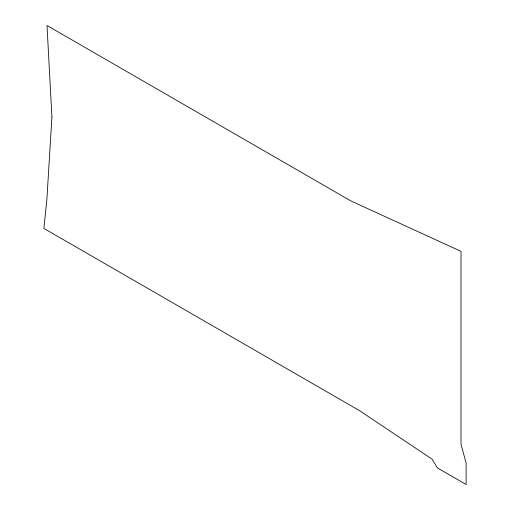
<?xml version="1.0" encoding="UTF-8"?>
<svg xmlns="http://www.w3.org/2000/svg" width="510" height="510" viewBox="0 0 510 510"><rect width="100%" height="100%" fill="white"/><g stroke="black" fill="none" stroke-linecap="round" stroke-linejoin="round"><path stroke-width="0.76" d="M51.912 116.968L46.875 199.487L43.879 228.41L359.588 410.684L432.129 459.204L437.382 467.906L466.121 484.5L466.121 463.093L461.002 444.267L461.002 251.341L350.912 200.953L47.009 25.5L51.912 116.968"/></g></svg>
